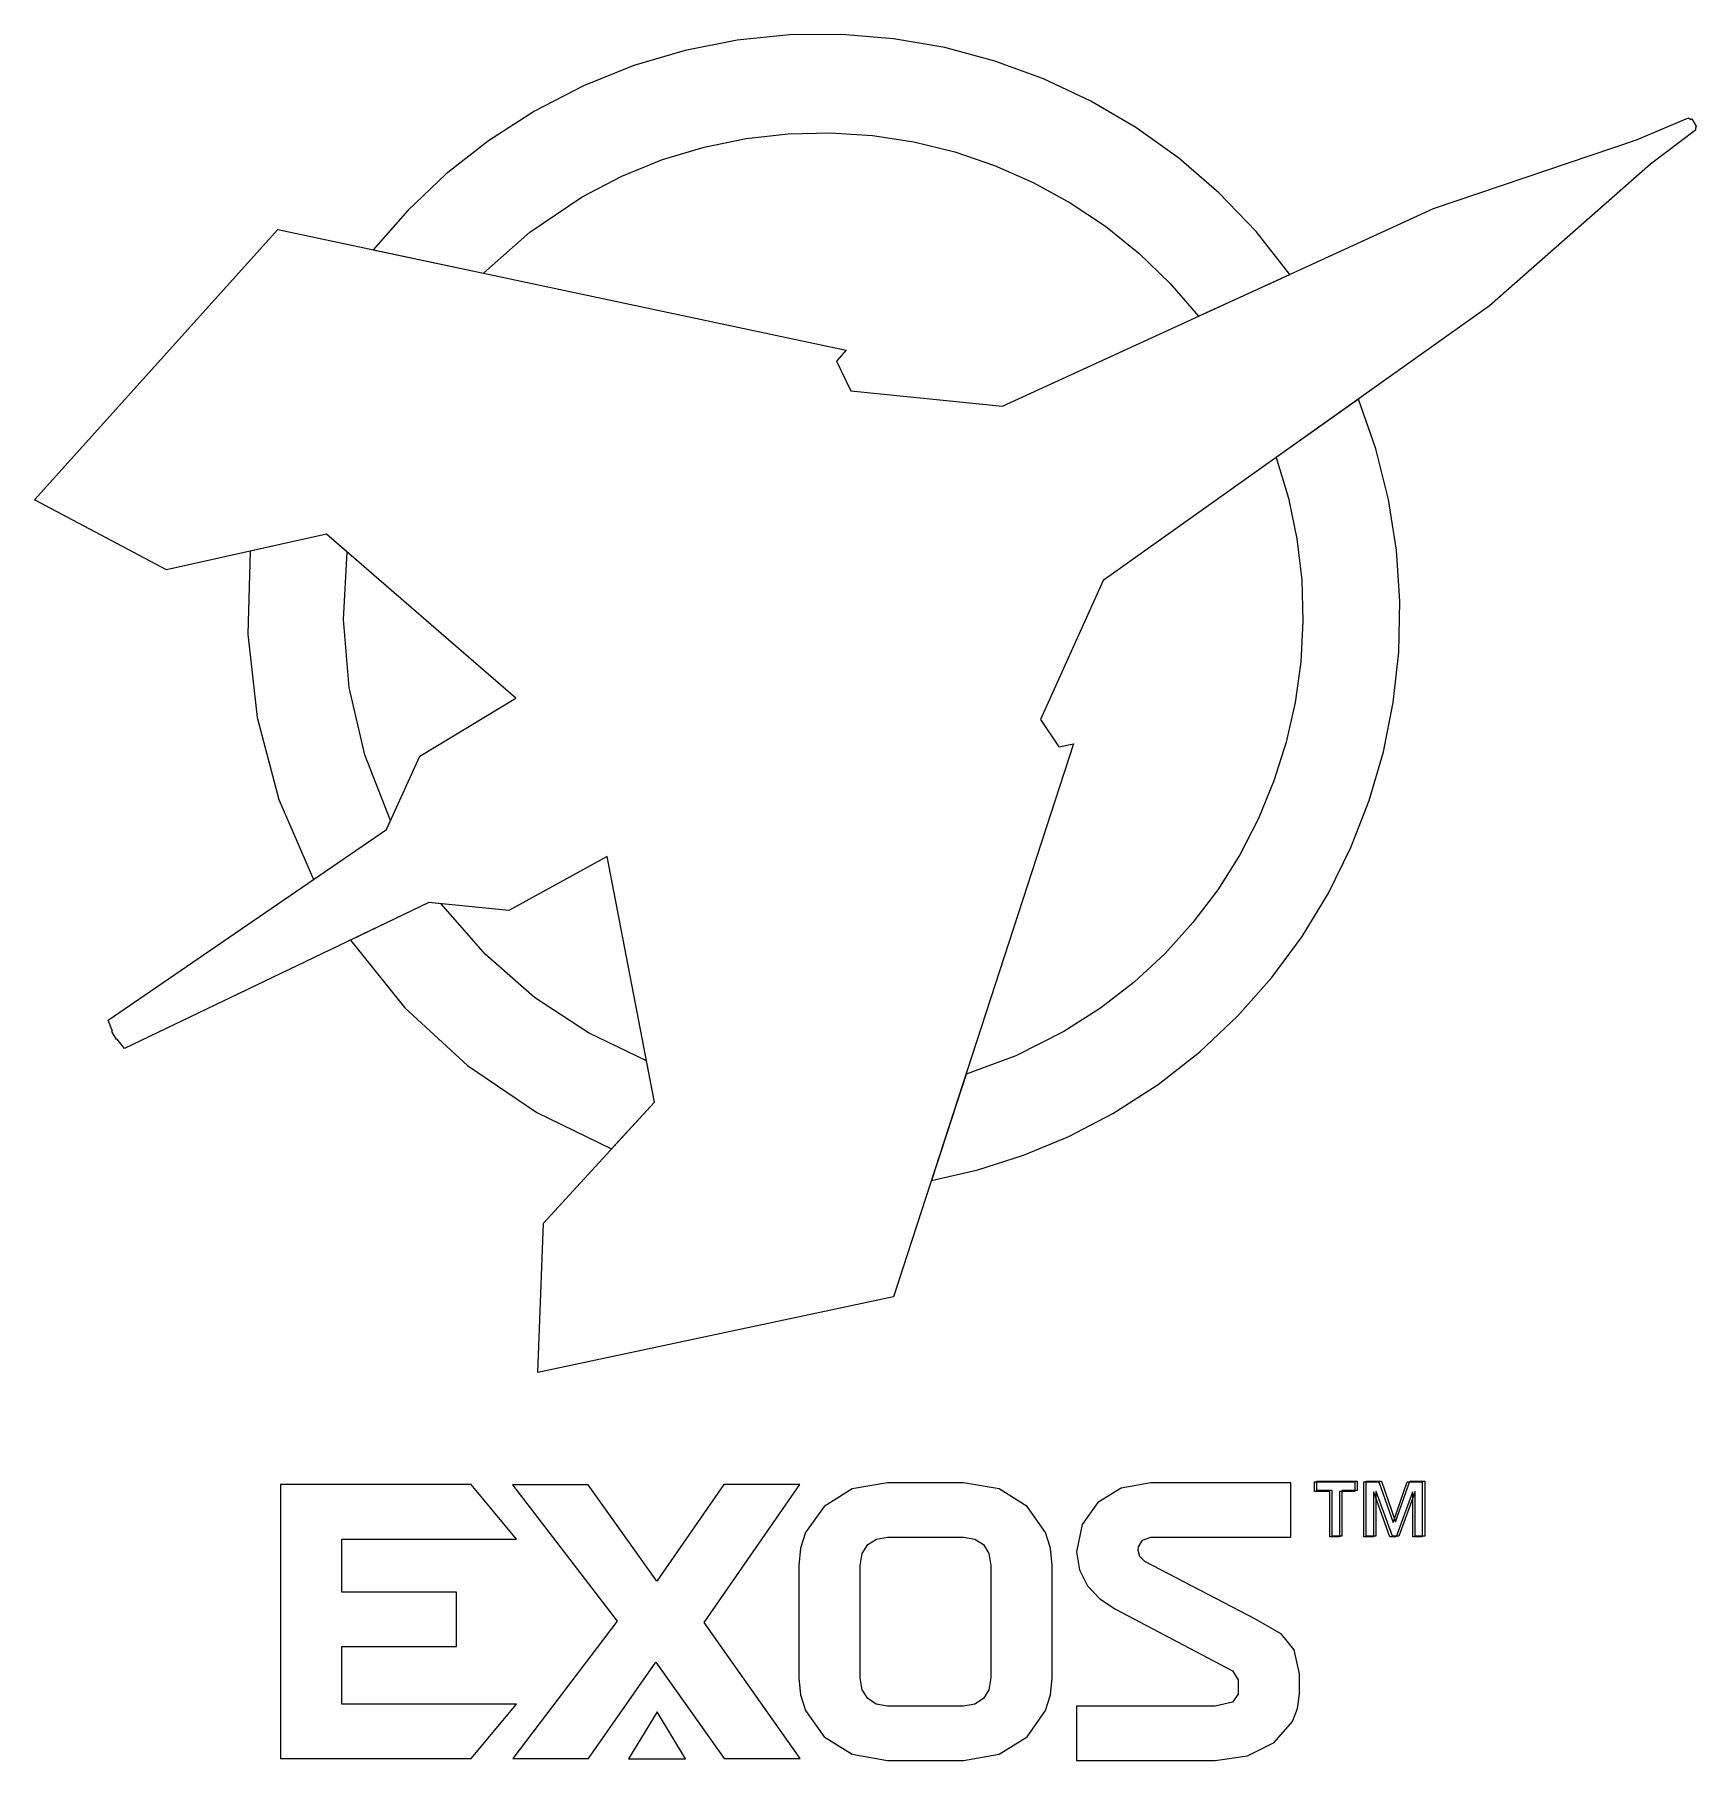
# Model space of a CAD drawing. Extents: x 103.5 to 177.3, y 64.1 to 140.8.
import ezdxf

# ---------------------------------------------------------------- set-up
doc = ezdxf.new("R2010")
doc.units = 0

msp = doc.modelspace()

# ---------------------------------------------------------------- linework, layer by layer
at = {"layer": 'Layer 1'}
for p, q in [((134.697827, 140.570661), (132.388195, 140.118881)), ((137.020253, 140.805151), (134.697827, 140.570661)), ((139.340979, 140.826272), (137.020253, 140.805151)), ((141.645511, 140.637943), (139.340979, 140.826272)), ((143.919355, 140.244085), (141.645511, 140.637943)), ((132.388195, 140.118881), (130.105851, 139.445889)), ((146.148018, 139.648619), (143.919355, 140.244085)), ((130.105851, 139.445889), (127.865288, 138.547766)), ((148.317006, 138.855467), (146.148018, 139.648619)), ((127.865288, 138.547766), (125.681, 137.42059)), ((150.411825, 137.868547), (148.317006, 138.855467)), ((125.681, 137.42059), (123.634942, 136.105123)), ((152.417981, 136.691781), (150.411825, 137.868547)), ((154.32098, 135.32909), (152.417981, 136.691781)), ((174.674566, 136.141215), (176.988786, 137.117702)), ((176.988786, 137.117702), (177.0858, 137.053497)), ((177.0858, 137.053497), (177.130602, 137.079602)), ((177.130602, 137.079602), (177.33874, 136.718358)), ((177.33874, 136.718358), (177.293938, 136.692605)), ((177.293938, 136.692605), (177.300993, 136.576189)), ((123.634942, 136.105123), (121.756665, 134.628758)), ((131.383537, 135.264292), (133.226783, 135.820713)), ((133.226783, 135.820713), (135.092189, 136.2028)), ((135.092189, 136.2028), (136.968748, 136.413602)), ((136.968748, 136.413602), (138.845456, 136.456171)), ((138.845456, 136.456171), (140.711309, 136.333557)), ((140.711309, 136.333557), (142.5553, 136.048812)), ((142.5553, 136.048812), (144.366425, 135.604987)), ((165.644886, 133.088985), (174.674566, 136.141215)), ((177.300993, 136.576189), (175.298983, 135.058899)), ((129.573454, 134.530485), (131.383537, 135.264292)), ((144.366425, 135.604987), (146.13368, 135.005133)), ((156.106329, 133.784394), (154.32098, 135.32909)), ((175.298983, 135.058899), (168.142903, 128.758659)), ((121.756665, 134.628758), (120.048713, 133.006408)), ((127.80754, 133.61624), (129.573454, 134.530485)), ((146.13368, 135.005133), (147.846058, 134.2523)), ((125.473481, 132.040298), (127.80754, 133.61624)), ((147.846058, 134.2523), (149.492556, 133.349539)), ((157.759533, 132.061614), (156.106329, 133.784394)), ((120.048713, 133.006408), (118.51363, 131.25299)), ((146.492286, 124.308015), (165.644886, 133.088985)), ((149.492556, 133.349539), (151.062168, 132.299902)), ((103.461257, 120.132916), (114.271357, 132.152716)), ((114.271357, 132.152716), (139.545757, 126.789446)), ((123.413, 130.213), (125.473481, 132.040298)), ((151.062168, 132.299902), (152.54389, 131.106439)), ((159.2661, 130.16467), (157.759533, 132.061614)), ((118.51363, 131.25299), (123.413, 130.213)), ((152.54389, 131.106439), (153.926715, 129.772201)), ((153.926715, 129.772201), (155.19964, 128.30024)), ((155.19964, 128.30024), (159.2661, 130.16467)), ((168.142903, 128.758659), (150.968003, 116.549759)), ((139.545757, 126.789446), (139.11043, 126.297322)), ((139.11043, 126.297322), (139.748956, 124.982172)), ((139.748956, 124.982172), (146.492286, 124.308015)), ((162.31372, 124.61553), (158.66001, 122.01803)), ((163.085289, 122.404545), (162.31372, 124.61553)), ((158.66, 122.018), (159.198359, 120.220797)), ((163.646453, 120.161327), (163.085289, 122.404545)), ((109.328997, 117.028126), (103.461257, 120.132916)), ((159.198359, 120.220797), (159.573912, 118.403426)), ((164.000747, 117.89924), (163.646453, 120.161327)), ((116.446627, 118.614566), (109.328997, 117.028126)), ((116.446913, 118.614612), (113.051083, 117.857553)), ((124.850127, 111.321606), (116.446627, 118.614566)), ((117.36378, 117.8191), (116.446913, 118.614612)), ((159.573912, 118.403426), (159.789306, 116.575987)), ((113.051083, 117.857553), (112.936083, 114.169538)), ((117.194461, 114.816608), (117.36378, 117.8191)), ((164.151704, 115.63165), (164.000747, 117.89924)), ((150.968003, 116.549759), (148.180003, 110.367699)), ((159.789306, 116.575987), (159.84719, 114.748582)), ((164.102861, 113.371923), (164.151704, 115.63165)), ((117.450693, 111.796392), (117.194461, 114.816608)), ((159.84719, 114.748582), (159.750212, 112.931311)), ((112.936083, 114.169538), (113.356632, 110.468331)), ((159.750212, 112.931311), (159.501021, 111.134277)), ((163.857751, 111.133425), (164.102861, 113.371923)), ((118.145272, 108.802506), (117.450693, 111.796392)), ((120.586107, 108.737516), (124.850127, 111.321606)), ((159.501021, 111.134277), (159.102266, 109.36758)), ((163.419909, 108.92952), (163.857751, 111.133425)), ((113.356632, 110.468331), (114.328374, 106.811909)), ((148.180003, 110.367699), (148.998446, 109.156969)), ((149.641911, 109.288202), (141.645871, 84.700702)), ((148.998446, 109.156969), (149.641911, 109.288202)), ((159.102266, 109.36758), (158.556594, 107.641323)), ((119.291, 105.879), (118.145272, 108.802506)), ((119.109027, 105.478566), (120.586107, 108.737516)), ((162.79287, 106.773575), (163.419909, 108.92952)), ((158.556594, 107.641323), (157.866654, 105.965604)), ((114.328374, 106.811909), (115.866953, 103.258253)), ((161.980168, 104.678955), (162.79287, 106.773575)), ((157.866654, 105.965604), (157.035094, 104.350528)), ((106.733227, 97.004506), (119.109027, 105.478566)), ((115.866953, 103.258253), (119.109323, 105.478633)), ((119.109323, 105.478633), (119.291003, 105.879035)), ((160.985339, 102.659026), (161.980168, 104.678955)), ((128.909511, 104.28512), (124.541071, 101.8813)), ((131.018411, 93.35502), (128.909511, 104.28512)), ((157.035094, 104.350528), (156.064564, 102.806193)), ((120.982611, 102.230902), (107.461711, 95.741212)), ((120.983196, 102.23087), (117.499876, 100.55906)), ((124.541071, 101.8813), (120.982611, 102.230902)), ((121.539878, 102.17619), (120.983196, 102.23087)), ((123.486421, 99.935491), (121.539878, 102.17619)), ((156.064564, 102.806193), (154.957711, 101.342702)), ((159.811917, 100.727153), (160.985339, 102.659026)), ((154.957711, 101.342702), (153.717183, 99.970156)), ((117.499876, 100.55906), (119.923177, 97.551538)), ((158.463436, 98.896702), (159.811917, 100.727153)), ((125.681174, 98.019201), (123.486421, 99.935491)), ((153.717183, 99.970156), (152.34563, 98.698656)), ((152.34563, 98.698656), (150.8457, 97.538304)), ((156.943431, 97.181039), (158.463436, 98.896702)), ((119.923177, 97.551538), (122.705982, 94.992152)), ((128.086072, 96.437541), (125.681174, 98.019201)), ((150.8457, 97.538304), (149.22004, 96.4992)), ((106.929018, 96.516263), (106.733227, 97.004506)), ((155.255437, 95.593529), (156.943431, 97.181039)), ((106.903265, 96.501446), (106.929018, 96.516263)), ((107.111403, 96.140555), (106.903265, 96.501446)), ((107.137156, 96.155372), (107.111403, 96.140555)), ((107.461711, 95.741212), (107.137156, 96.155372)), ((130.663048, 95.20073), (128.086072, 96.437541)), ((149.22004, 96.4992), (147.075246, 95.423849)), ((131.019, 93.355), (130.663048, 95.20073)), ((147.075246, 95.423849), (144.86854, 94.61149)), ((153.402988, 94.147537), (155.255437, 95.593529)), ((122.705982, 94.992152), (125.789884, 92.896709)), ((144.86854, 94.61149), (143.32761, 89.87264)), ((151.38962, 92.85643), (153.402988, 94.147537)), ((125.789884, 92.896709), (129.116476, 91.28102)), ((126.086591, 87.9794), (131.018411, 93.35502)), ((129.116476, 91.28102), (131.019006, 93.355)), ((149.433269, 91.835928), (151.38962, 92.85643)), ((147.43045, 91.00113), (149.433269, 91.835928)), ((145.391713, 90.348035), (147.43045, 91.00113)), ((143.32761, 89.87264), (145.391713, 90.348035)), ((125.84, 81.3412), (126.086591, 87.9794)), ((141.645871, 84.700702), (125.840071, 81.341202)), ((114.395, 76.3572), (114.395, 64.1814)), ((122.86612, 76.3572), (114.395, 76.3572)), ((124.89, 73.9368), (122.86612, 76.3572)), ((128.07658, 76.35613), (124.706, 76.3561)), ((124.706, 76.3561), (129.35842, 70.29433)), ((131.12986, 72.07342), (128.07658, 76.35613)), ((134.108, 76.3586), (131.12986, 72.07342)), ((133.22811, 70.23545), (137.48119, 76.35825)), ((137.48119, 76.35825), (134.10794, 76.358603)), ((139.804228, 76.163748), (138.556438, 75.390449)), ((141.37967, 76.44393), (139.804228, 76.163748)), ((144.76248, 76.44394), (141.379, 76.444)), ((146.338125, 76.163758), (144.76248, 76.44394)), ((147.586019, 75.390459), (146.338125, 76.163758)), ((151.766354, 76.207132), (150.720849, 75.560344)), ((153.086, 76.4418), (151.766354, 76.207132)), ((159.311, 76.4418), (153.086, 76.4418)), ((159.311, 74.0211), (159.311, 76.4418)), ((160.359, 76.0591), (160.359, 76.4831)), ((160.359, 76.4831), (162.147, 76.4831)), ((161.03701, 76.0591), (160.359, 76.0591)), ((160.466, 76.0922), (160.466, 76.5166)), ((160.466, 76.5166), (162.256, 76.5166)), ((161.14548, 76.0922), (160.466, 76.0922)), ((161.037, 74.0331), (161.037, 76.0591)), ((161.145, 74.0641), (161.145, 76.0922)), ((162.147, 76.0591), (161.463, 76.0591)), ((161.463, 76.0591), (161.463, 74.0331)), ((162.256, 76.0922), (161.571, 76.0922)), ((161.571, 76.0922), (161.571, 74.0641)), ((162.147, 76.4831), (162.147, 76.0591)), ((162.256, 76.5166), (162.256, 76.0922)), ((162.553, 74.0331), (162.553, 76.4831)), ((162.553, 76.4831), (163.222, 76.4831)), ((162.662, 74.0641), (162.662, 76.5166)), ((162.662, 76.5166), (163.332, 76.5166)), ((162.989335, 76.021), (162.978, 76.021)), ((162.978, 76.021), (162.978, 74.0331)), ((163.709, 74.0331), (162.989335, 76.021)), ((163.098629, 76.05412), (163.088, 76.0541)), ((163.088, 76.0541), (163.088, 74.0641)), ((163.819, 74.0641), (163.098629, 76.05412)), ((163.222, 76.4831), (163.851001, 74.67194)), ((163.332, 76.5166), (163.96206, 74.70368)), ((163.851001, 74.67194), (164.482472, 76.4831)), ((163.96206, 74.70368), (164.594236, 76.5166)), ((164.716, 76.021), (163.991043, 74.0331)), ((164.827, 76.0541), (164.101338, 74.06408)), ((164.482472, 76.4831), (165.152, 76.4831)), ((164.594236, 76.5166), (165.264, 76.5166)), ((164.726, 76.021), (164.716, 76.021)), ((164.726, 74.0331), (164.726, 76.021)), ((164.838, 76.0541), (164.827, 76.0541)), ((164.838, 74.0641), (164.838, 76.0541)), ((165.152, 76.4831), (165.152, 74.0331)), ((165.264, 76.5166), (165.264, 74.0641)), ((138.556438, 75.390449), (137.735221, 74.224905)), ((148.407273, 74.224915), (147.586019, 75.390459)), ((150.720849, 75.560344), (150.032597, 74.587259)), ((150.032597, 74.587259), (149.78471, 73.3737)), ((117.123, 71.5806), (117.123, 73.9368)), ((117.123, 73.9368), (124.89, 73.9368)), ((137.735221, 74.224905), (137.515491, 73.526565)), ((140.253662, 73.299877), (140.499139, 73.694039)), ((140.499139, 73.694039), (140.881669, 73.938977)), ((140.881669, 73.938977), (141.37949, 74.02318)), ((141.37949, 74.02318), (144.763, 74.0232)), ((144.763, 74.0232), (145.261028, 73.938997)), ((145.261028, 73.938997), (145.643665, 73.694059)), ((145.643665, 73.694059), (145.889182, 73.299897)), ((148.627008, 73.526575), (148.407273, 74.224915)), ((152.532679, 73.585398), (152.713786, 73.891212)), ((152.713786, 73.891212), (153.086186, 74.021078)), ((153.086186, 74.021078), (159.311, 74.0211)), ((161.463, 74.0331), (161.037, 74.0331)), ((161.571, 74.0641), (161.145, 74.0641)), ((162.978, 74.0331), (162.553, 74.0331)), ((163.088, 74.0641), (162.662, 74.0641)), ((163.991043, 74.0331), (163.709, 74.0331)), ((164.101338, 74.06408), (163.819, 74.0641)), ((165.152, 74.0331), (164.726, 74.0331)), ((165.264, 74.0641), (164.838, 74.0641)), ((137.515491, 73.526565), (137.4395, 72.76799)), ((140.167, 72.768), (140.253662, 73.299877)), ((145.889182, 73.299897), (145.97585, 72.76802)), ((148.703, 72.768), (148.627008, 73.526575)), ((149.78471, 73.3737), (149.912432, 72.56444)), ((152.51751, 73.449932), (152.532679, 73.585398)), ((152.591549, 73.16286), (152.51751, 73.449932)), ((152.81984, 72.94405), (152.591549, 73.16286)), ((157.73508, 70.37689), (152.81984, 72.94405)), ((137.4395, 72.76799), (137.439, 67.7702)), ((140.16651, 67.77018), (140.167, 72.768)), ((145.97585, 72.76802), (145.976, 67.7702)), ((148.70352, 67.77024), (148.703, 72.768)), ((149.912432, 72.56444), (150.268852, 71.864255)), ((122.218, 71.5806), (117.123, 71.5806)), ((122.218, 69.1609), (122.218, 71.5806)), ((150.268852, 71.864255), (150.813854, 71.280882)), ((150.813854, 71.280882), (151.50732, 70.82206)), ((151.50732, 70.82206), (156.70902, 68.07781)), ((129.35842, 70.29433), (124.71623, 64.18106)), ((137.502, 64.1818), (133.22811, 70.23545)), ((158.88924, 69.704316), (157.73508, 70.37689)), ((117.123, 66.6015), (117.123, 69.1609)), ((117.123, 69.1609), (122.218, 69.1609)), ((159.448838, 69.00638), (158.88924, 69.704316)), ((128.085, 64.1811), (131.08255, 68.46593)), ((131.08255, 68.46593), (134.11537, 64.18181)), ((159.687, 67.9459), (159.448838, 69.00638)), ((137.439, 67.7702), (137.514991, 67.011625)), ((140.253171, 67.238303), (140.16651, 67.77018)), ((145.976, 67.7702), (145.889333, 67.238323)), ((148.627528, 67.011665), (148.70352, 67.77024)), ((156.70902, 68.07781), (156.959844, 67.673175)), ((156.959844, 67.673175), (156.96, 67.0372)), ((159.68696, 67.03717), (159.687, 67.9459)), ((137.514991, 67.011625), (137.734721, 66.313285)), ((140.498647, 66.844141), (140.253171, 67.238303)), ((140.881177, 66.599204), (140.498647, 66.844141)), ((145.643816, 66.844161), (145.261179, 66.599223)), ((145.889333, 67.238323), (145.643816, 66.844161)), ((148.407793, 66.313325), (148.627528, 67.011665)), ((156.96, 67.0372), (156.708427, 66.679616)), ((159.60901, 66.399934), (159.68696, 67.03717)), ((124.88988, 66.60145), (117.123, 66.6015)), ((122.866, 64.1814), (124.88988, 66.60145)), ((131.13377, 66.2635), (129.866, 64.1613)), ((132.402, 64.1613), (131.13377, 66.2635)), ((137.734721, 66.313285), (138.555937, 65.147741)), ((141.379, 66.515), (140.881177, 66.599204)), ((144.76315, 66.51502), (141.379, 66.515)), ((145.261179, 66.599223), (144.76315, 66.51502)), ((147.586539, 65.147781), (148.407793, 66.313325)), ((155.94436, 66.515443), (149.785, 66.5154)), ((149.785, 66.5154), (149.785, 64.0943)), ((156.708427, 66.679616), (155.94436, 66.515443)), ((159.386285, 65.826806), (159.60901, 66.399934)), ((158.573246, 64.898588), (159.386285, 65.826806)), ((138.555937, 65.147741), (139.803727, 64.374442)), ((146.338645, 64.374482), (147.586539, 65.147781)), ((157.381325, 64.303943), (158.573246, 64.898588)), ((114.395, 64.1814), (122.866, 64.1814)), ((124.71623, 64.18106), (128.085, 64.1811)), ((129.866, 64.1613), (132.402, 64.1613)), ((134.11537, 64.18181), (137.502, 64.1818)), ((139.803727, 64.374442), (141.37917, 64.09426)), ((141.37917, 64.09426), (144.763, 64.0943)), ((144.763, 64.0943), (146.338645, 64.374482)), ((149.785, 64.0943), (155.944, 64.0943)), ((155.944, 64.0943), (157.381325, 64.303943))]:
    msp.add_line(p, q, dxfattribs=at)

doc.saveas('drawing.dxf')
